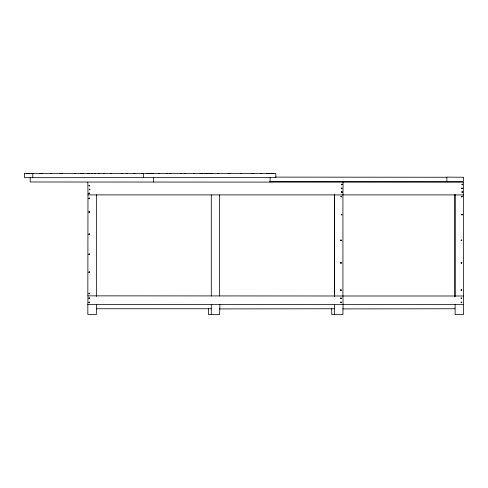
<?xml version="1.0" encoding="UTF-8"?>
<svg xmlns="http://www.w3.org/2000/svg" width="488" height="488" viewBox="0 0 488 488"><rect width="100%" height="100%" fill="white"/><g stroke="black" fill="none" stroke-linecap="round" stroke-linejoin="round"><path stroke-width="0.73" d="M96.441 296.497L96.441 194.651M342.924 194.901L342.924 295.99L87.834 295.85L87.974 194.901L342.924 194.901L343.064 182.207M343.192 194.901L463.435 194.901L463.576 182.207L30.207 181.987L30.207 177.687M87.974 295.99L87.834 304.457M87.834 304.744L87.834 314.498L96.295 314.644L96.581 304.597M211.286 194.901L211.286 295.99M219.606 295.99L219.606 194.901M211.286 314.644L211.286 304.597M211.145 308.758L96.441 308.758M208.346 308.495L208.486 314.644L219.606 314.644L219.899 304.597M446.795 181.274L446.941 177.114L463.576 177.254L463.435 181.414L269.736 181.414M334.597 314.644L334.597 304.597M334.457 308.758L219.368 308.904M343.192 295.99L463.435 295.99L463.435 194.901M463.576 304.744L463.576 314.498L455.115 314.644L455.115 304.597M454.969 308.758L342.68 308.904M26.547 173.356L27.456 173.356M28.658 173.356L29.567 173.356M31.116 173.356L32.025 173.356M32.665 173.356L33.568 173.356M39.308 173.356L40.211 173.356M41.852 173.356L42.761 173.356M50.88 173.356L51.783 173.356M59.774 173.356L60.677 173.356M61.628 173.356L62.531 173.356M74.432 173.356L75.335 173.356M80.435 173.356L81.337 173.356M82.319 173.356L83.228 173.356M87.273 173.356L88.182 173.356M88.962 173.356L89.865 173.356M91.219 173.356L92.128 173.356M94.385 173.356L95.288 173.356M98.68 173.356L99.747 173.356M103.364 173.356L104.267 173.356M110.41 173.356L111.319 173.356M121.158 173.356L122.067 173.356M126.77 173.356L127.673 173.356M133.962 173.356L134.871 173.356M141.856 173.356L142.758 173.356M146.498 173.356L147.718 173.356M147.864 173.356L148.767 173.356M148.925 173.356L149.828 173.356M150.322 173.356L151.225 173.356M151.384 173.356L152.774 173.356M152.927 173.356L153.83 173.356M158.38 173.356L159.283 173.356M166.609 173.356L167.512 173.356M169.952 173.356L170.855 173.356M180.7 173.356L181.603 173.356M184.525 173.356L185.434 173.356M193.504 173.356L194.407 173.356M200.062 173.356L200.964 173.356M201.391 173.356L202.3 173.356M204.289 173.356L206.095 173.356M207.101 173.356L208.004 173.356M209.681 173.356L210.584 173.356M211.219 173.356L212.127 173.356M217.91 173.356L218.819 173.356M228.116 173.356L229.024 173.356M229.482 173.356L230.391 173.356M240.23 173.356L241.139 173.356M251.521 173.356L252.43 173.356M253.034 173.356L253.943 173.356M260.928 173.356L261.83 173.356M266.838 173.356L267.741 173.356M268.601 173.356L269.504 173.356M271.011 173.356L271.914 173.356M272.78 173.356L273.683 173.356M275.482 177.114L446.795 177.254M87.974 304.597L463.435 304.597M463.435 295.99L463.576 304.457M342.924 295.99L343.064 304.457M87.974 194.901L87.834 182.207M343.064 304.744L342.924 314.644L331.803 314.644L331.657 308.495M270.09 177.687L270.09 181.987M153.519 177.687L153.519 181.987M143.624 173.527L143.624 177.541M32.794 173.527L32.794 177.541M334.457 194.651L334.457 296.497L334.457 194.651M454.969 194.651L454.969 296.497L454.969 194.651M88.999 185.568C89.554 187.3 90.341 184.348 88.999 185.568M89.249 185.635L89.621 185.733L89.249 185.635M89.176 189.356C89.731 191.082 90.524 188.136 89.176 189.356M88.914 193.23C89.469 194.956 90.262 192.01 88.914 193.23M89.432 189.423L89.798 189.521L89.45 189.381M89.17 193.297L89.536 193.394L89.17 193.297M88.914 198.256C89.469 199.989 90.262 197.036 88.914 198.256M89.17 198.323L89.536 198.421L89.17 198.323M88.914 211.932C89.469 213.659 90.262 210.712 88.914 211.932M89.17 211.999L89.536 212.097L89.17 211.999M88.914 234.142C89.469 235.869 90.262 232.922 88.914 234.142M89.17 234.209L89.536 234.307L89.17 234.209M88.914 254.138C89.469 255.864 90.262 252.918 88.914 254.138M89.17 254.205L89.536 254.303L89.17 254.205M88.914 272.078C89.469 273.811 90.262 270.858 88.914 272.078M89.17 272.145L89.536 272.243L89.17 272.145M88.914 293.416C89.469 295.142 90.262 292.196 88.914 293.416M89.17 293.483L89.536 293.581L89.17 293.483M88.914 298.089C89.469 299.815 90.262 296.869 88.914 298.089M89.17 298.156L89.536 298.253L89.17 298.156M88.914 302.292C89.469 304.018 90.262 301.072 88.914 302.292M89.17 302.359L89.536 302.456L89.17 302.359M341.478 184.33C342.033 186.062 342.826 183.11 341.478 184.33M341.216 188.203C341.771 189.936 342.564 186.983 341.216 188.203M341.734 184.397L342.082 184.543L341.752 184.354M341.472 188.27L341.838 188.368L341.472 188.27M341.399 191.991C341.954 193.718 342.741 190.771 341.399 191.991M340.911 196.487C341.466 198.213 342.259 195.267 340.911 196.487M341.649 192.059L342.021 192.156L341.649 192.059M341.167 196.554L341.533 196.652L341.167 196.554M341.155 214.525C341.71 216.251 342.497 213.305 341.155 214.525M341.405 214.592L341.777 214.689L341.405 214.592M340.557 240.181C341.112 241.914 341.899 238.961 340.557 240.181M340.807 240.249L341.179 240.352L340.807 240.249M340.557 262.812C341.112 264.545 341.899 261.592 340.557 262.812M340.807 262.88L341.179 262.977L340.807 262.88M340.557 290.018C341.112 291.745 341.899 288.798 340.557 290.018M340.807 290.086L341.161 290.232L340.825 290.037M340.557 298.162C341.112 299.894 341.899 296.942 340.557 298.162M340.807 298.229L341.161 298.375L340.825 298.186M340.557 302.237C341.112 303.969 341.899 301.017 340.557 302.237M340.807 302.304L341.179 302.401L340.807 302.304M461.99 184.33C462.545 186.062 463.338 183.11 461.99 184.33M461.727 188.203C462.282 189.936 463.075 186.983 461.727 188.203M462.246 184.397L462.594 184.543L462.264 184.354M461.983 188.27L462.331 188.417L462.002 188.228M461.91 191.991C462.465 193.718 463.252 190.771 461.91 191.991M461.422 196.487C461.977 198.213 462.77 195.267 461.422 196.487M462.16 192.059L462.532 192.156L462.16 192.059M461.678 196.554L462.045 196.652L461.678 196.554M461.666 214.525C462.221 216.251 463.008 213.305 461.666 214.525M461.916 214.592L462.27 214.738L461.941 214.543M461.069 240.181C461.624 241.914 462.41 238.961 461.069 240.181M461.319 240.249L461.691 240.352L461.319 240.249M461.069 262.812C461.624 264.545 462.41 261.592 461.069 262.812M461.319 262.88L461.691 262.977L461.319 262.88M461.069 290.018C461.624 291.745 462.41 288.798 461.069 290.018M461.319 290.086L461.672 290.232L461.343 290.037M461.069 298.162C461.624 299.894 462.41 296.942 461.069 298.162M461.319 298.229L461.672 298.375L461.343 298.186M461.069 302.237C461.624 303.969 462.41 301.017 461.069 302.237M461.319 302.304L461.691 302.401L461.319 302.304M24.522 173.38L24.522 177.687L275.897 177.541L275.775 173.38L24.522 173.38"/></g></svg>
